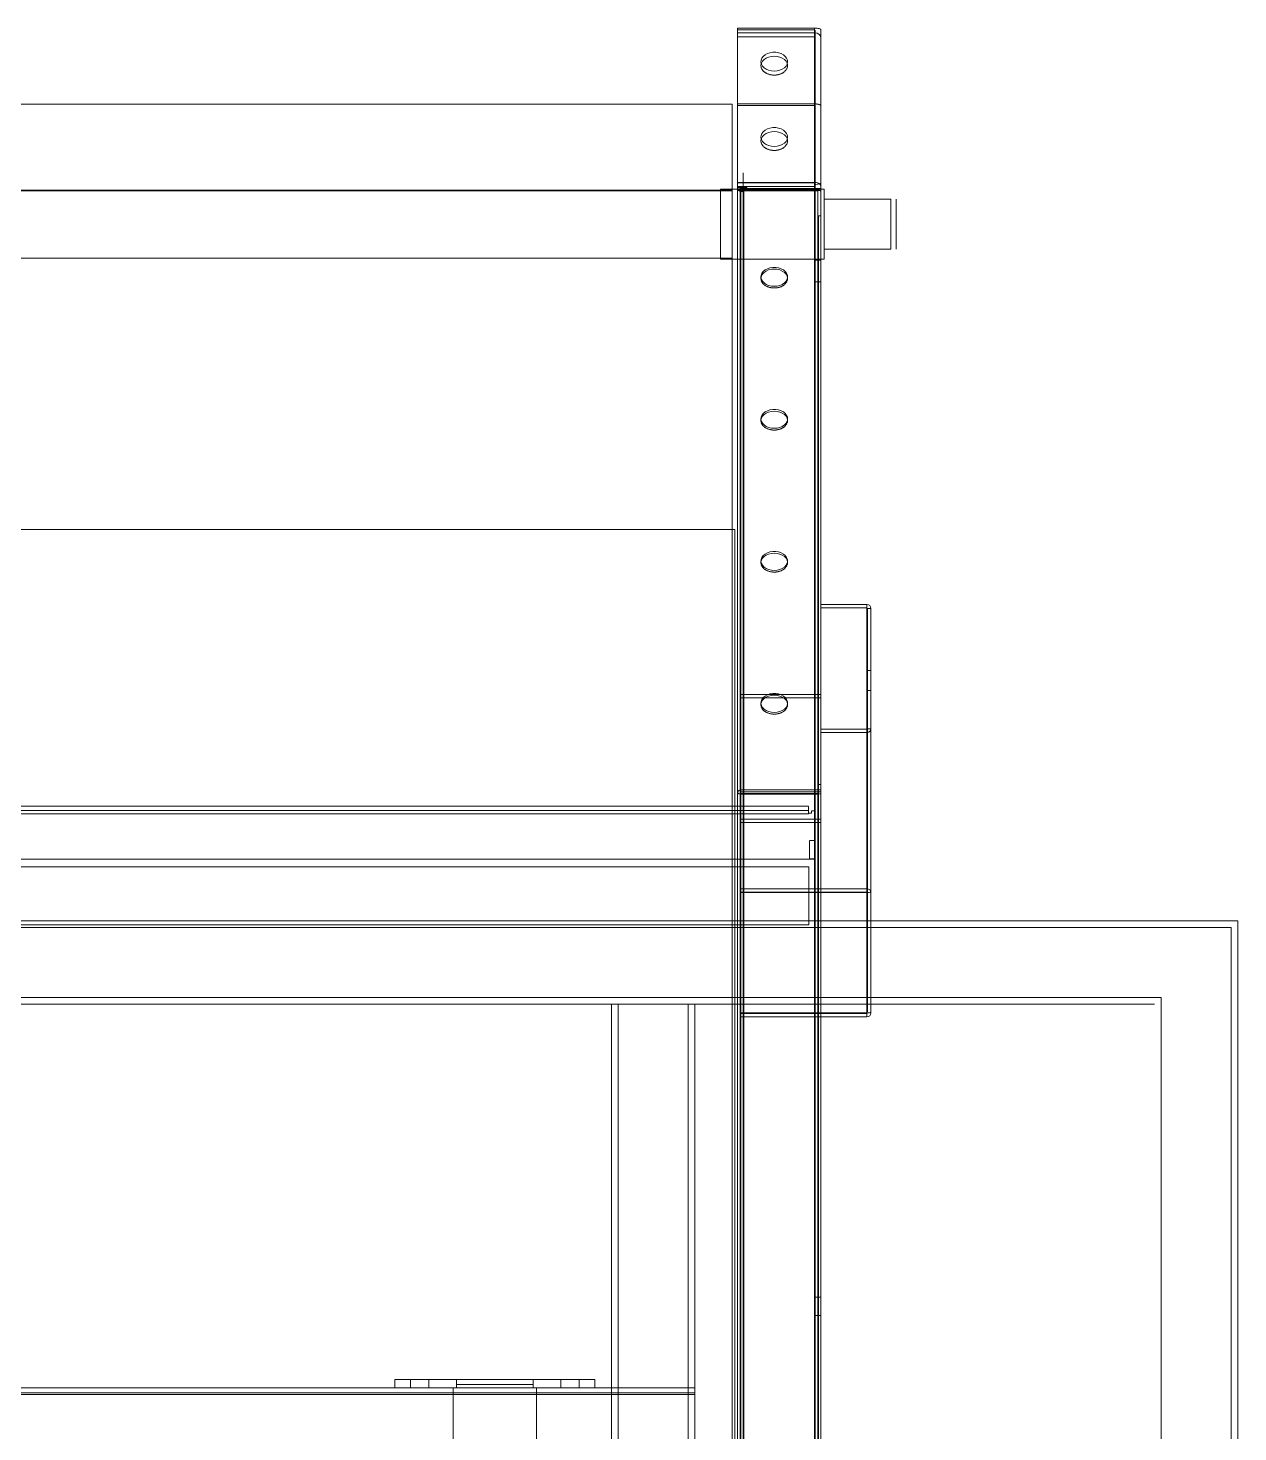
# Model space of a CAD drawing. Header units: millimetres. Extents: x 5343 to 29633, y -275 to 12336.
# Drawn here: x 20960 to 21685, y 5592 to 6433 of the extents above; entities that cross this region are included whole.
import ezdxf

# ---------------------------------------------------------------- set-up
doc = ezdxf.new("R2010")
doc.units = ezdxf.units.MM
doc.linetypes.add('HIDDEN', pattern=[0.375, 0.25, -0.125])

msp = doc.modelspace()

# ---------------------------------------------------------------- linework, layer by layer
at = {"linetype": 'Continuous', "lineweight": 15}
for p, q in [((21385.4, 6433.43), (21385.4, 6432.46)), ((21385.4, 6433.43), (21431.6, 6433.43)), ((21385.4, 6432.46), (21431.6, 6432.46)), ((21385.4, 6430.51), (21385.4, 6432.46)), ((21385.4, 6430.51), (21385.4, 6340.93)), ((21431.6, 6430.51), (21431.6, 6340.93)), ((21435.4, 6427.83), (21435.4, 6340.93)), ((21382.26, 6387.89), (20442.26, 6387.89)), ((21385.93, 6336.89), (21382.26, 6336.89)), ((21387.3, 6337.2), (21387.3, 5976.7)), ((21431.6, 6340.65), (21431.6, 6340.93)), ((21435.4, 6337.2), (21435.4, 6340.77)), ((21435.4, 5976.7), (21435.4, 6337.2)), ((21437.26, 6336.89), (21435.4, 6336.89)), ((21437.26, 6336.75), (21437.26, 6336.89)), ((21385.4, 6336.07), (21385.4, 6336.45)), ((21385.4, 6336.07), (21385.4, 5975.12)), ((21437.26, 6294.89), (21437.26, 6336.75)), ((21477.26, 6330.89), (21437.26, 6330.89)), ((21382.26, 6295.44), (20442.26, 6295.44)), ((21382.26, 6294.89), (21385.4, 6294.89)), ((21435.4, 6294.89), (21437.26, 6294.89)), ((21437.26, 6300.89), (21477.26, 6300.89)), ((21399.51, 6285.25), (21399.97, 6286.43)), ((21399.97, 6286.43), (21400.78, 6287.52)), ((21401.31, 6286.95), (21400.33, 6285.93)), ((21400.78, 6287.52), (21401.9, 6288.45)), ((21402.56, 6287.79), (21401.31, 6286.95)), ((21401.9, 6288.45), (21403.28, 6289.2)), ((21404.04, 6288.43), (21402.56, 6287.79)), ((21403.28, 6289.2), (21404.85, 6289.71)), ((21405.68, 6288.82), (21404.04, 6288.43)), ((21404.85, 6289.71), (21406.54, 6289.98)), ((21407.4, 6288.95), (21405.68, 6288.82)), ((21406.54, 6289.98), (21408.27, 6289.98)), ((21409.12, 6288.82), (21407.4, 6288.95)), ((21408.27, 6289.98), (21409.96, 6289.71)), ((21410.76, 6288.43), (21409.12, 6288.82)), ((21409.96, 6289.71), (21411.53, 6289.2)), ((21412.24, 6287.79), (21410.76, 6288.43)), ((21411.53, 6289.2), (21412.9, 6288.45)), ((21413.5, 6286.95), (21412.24, 6287.79)), ((21412.9, 6288.45), (21414.02, 6287.52)), ((21414.47, 6285.93), (21413.5, 6286.95)), ((21414.02, 6287.52), (21414.83, 6286.43)), ((21414.83, 6286.43), (21415.3, 6285.25)), ((21399.41, 6284.02), (21399.51, 6285.25)), ((21399.69, 6282.81), (21399.41, 6284.02)), ((21399.69, 6284.79), (21399.44, 6283.8)), ((21400.33, 6285.93), (21399.69, 6284.79)), ((21400.33, 6281.67), (21399.69, 6282.81)), ((21401.31, 6280.66), (21400.33, 6281.67)), ((21402.56, 6279.81), (21401.31, 6280.66)), ((21404.04, 6279.18), (21402.56, 6279.81)), ((21405.68, 6278.79), (21404.04, 6279.18)), ((21407.4, 6278.66), (21405.68, 6278.79)), ((21409.12, 6278.79), (21407.4, 6278.66)), ((21410.76, 6279.18), (21409.12, 6278.79)), ((21412.24, 6279.81), (21410.76, 6279.18)), ((21413.5, 6280.66), (21412.24, 6279.81)), ((21414.47, 6281.67), (21413.5, 6280.66)), ((21415.11, 6284.79), (21414.47, 6285.93)), ((21415.11, 6282.81), (21414.47, 6281.67)), ((21415.37, 6283.8), (21415.11, 6284.79)), ((21415.39, 6284.02), (21415.11, 6282.81)), ((21415.3, 6285.25), (21415.39, 6284.02)), ((21463, 6087.86), (21463, 5917.45)), ((21465.4, 6085.56), (21465.4, 5915.83)), ((21403.28, 6033.75), (21404.85, 6034.27)), ((21404.85, 6034.27), (21406.54, 6034.53)), ((21406.54, 6034.53), (21408.27, 6034.53)), ((21408.27, 6034.53), (21409.96, 6034.27)), ((21409.96, 6034.27), (21411.53, 6033.75)), ((21399.41, 6028.58), (21399.51, 6029.81)), ((21399.69, 6027.37), (21399.41, 6028.58)), ((21399.69, 6029.35), (21399.44, 6028.35)), ((21399.51, 6029.81), (21399.97, 6030.99)), ((21400.33, 6030.49), (21399.69, 6029.35)), ((21400.33, 6026.23), (21399.69, 6027.37)), ((21399.97, 6030.99), (21400.78, 6032.07)), ((21401.31, 6031.5), (21400.33, 6030.49)), ((21401.31, 6025.21), (21400.33, 6026.23)), ((21400.78, 6032.07), (21401.9, 6033.01)), ((21402.56, 6032.35), (21401.31, 6031.5)), ((21401.9, 6033.01), (21403.28, 6033.75)), ((21404.04, 6032.98), (21402.56, 6032.35)), ((21405.68, 6033.37), (21404.04, 6032.98)), ((21407.4, 6033.51), (21405.68, 6033.37)), ((21409.12, 6033.37), (21407.4, 6033.51)), ((21410.76, 6032.98), (21409.12, 6033.37)), ((21412.24, 6032.35), (21410.76, 6032.98)), ((21411.53, 6033.75), (21412.9, 6033.01)), ((21413.5, 6031.5), (21412.24, 6032.35)), ((21412.9, 6033.01), (21414.02, 6032.07)), ((21414.47, 6030.49), (21413.5, 6031.5)), ((21414.47, 6026.23), (21413.5, 6025.21)), ((21414.02, 6032.07), (21414.83, 6030.99)), ((21415.11, 6029.35), (21414.47, 6030.49)), ((21415.11, 6027.37), (21414.47, 6026.23)), ((21414.83, 6030.99), (21415.3, 6029.81)), ((21415.37, 6028.35), (21415.11, 6029.35)), ((21415.39, 6028.58), (21415.11, 6027.37)), ((21415.3, 6029.81), (21415.39, 6028.58)), ((21402.56, 6024.37), (21401.31, 6025.21)), ((21404.04, 6023.73), (21402.56, 6024.37)), ((21405.68, 6023.34), (21404.04, 6023.73)), ((21407.4, 6023.21), (21405.68, 6023.34)), ((21409.12, 6023.34), (21407.4, 6023.21)), ((21410.76, 6023.73), (21409.12, 6023.34)), ((21412.24, 6024.37), (21410.76, 6023.73)), ((21413.5, 6025.21), (21412.24, 6024.37)), ((21385.4, 5975.12), (21385.4, 3267.96)), ((21386.9, 5976.61), (21386.9, 5975.12)), ((21386.9, 5975.12), (21386.9, 5974.32)), ((21387.3, 5975.64), (21387.3, 5976.7)), ((21387.3, 5974.25), (21387.3, 5974.67)), ((21387.3, 3267.72), (21387.3, 5974.25)), ((21433.5, 5974.25), (21433.5, 3267.72)), ((21435.4, 3268.64), (21435.4, 5974.79)), ((21463, 5915.15), (21463, 5843.05)), ((21465.4, 5915.15), (21465.4, 5843.73)), ((21383.7, 5894.27), (21385.4, 5894.27)), ((21465.4, 5898.27), (21685.4, 5898.27)), ((21465.4, 5894.27), (21681.4, 5894.27)), ((21681.4, 5894.27), (21681.4, 2442.27)), ((21685.4, 5898.27), (21685.4, 2438.27)), ((21383.7, 5852.27), (21385.4, 5852.27)), ((21465.4, 5852.27), (21639.4, 5852.27)), ((21639.4, 5852.27), (21639.4, 2484.27)), ((21383.7, 5848.27), (21385.4, 5848.27)), ((21463, 5842.66), (21463, 5840.74)), ((21465.4, 5848.27), (21635.4, 5848.27))]:
    msp.add_line(p, q, dxfattribs=at)
at = {"linetype": 'Continuous', "lineweight": 0}
for p, q in [((21431.6, 6430.51), (21385.4, 6430.51)), ((21431.6, 6432.46), (21431.6, 6433.43)), ((21432.34, 6433.41), (21431.6, 6433.43)), ((21431.6, 6432.46), (21431.6, 6430.51)), ((21432, 6430.51), (21432, 6432.14)), ((21432, 6430.49), (21432, 6430.51)), ((21433.06, 6433.35), (21432.34, 6433.41)), ((21433.71, 6433.25), (21433.06, 6433.35)), ((21434.29, 6433.11), (21433.71, 6433.25)), ((21434.76, 6432.95), (21434.29, 6433.11)), ((21435.11, 6432.76), (21434.76, 6432.95)), ((21435.33, 6432.56), (21435.11, 6432.76)), ((21435.4, 6432.35), (21435.33, 6432.56)), ((21435.4, 6432.14), (21435.4, 6432.35)), ((21435.4, 6430.51), (21435.4, 6432.14)), ((21435.4, 6427.83), (21435.4, 6430.51)), ((21399.51, 6414.21), (21399.41, 6412.99)), ((21399.41, 6412.99), (21399.69, 6411.77)), ((21399.97, 6415.39), (21399.51, 6414.21)), ((21399.69, 6412.42), (21400.33, 6413.56)), ((21400.78, 6416.48), (21399.97, 6415.39)), ((21400.33, 6413.56), (21401.31, 6414.57)), ((21401.9, 6417.41), (21400.78, 6416.48)), ((21401.31, 6414.57), (21402.56, 6415.42)), ((21403.28, 6418.16), (21401.9, 6417.41)), ((21402.56, 6415.42), (21404.04, 6416.05)), ((21404.85, 6418.67), (21403.28, 6418.16)), ((21404.04, 6416.05), (21405.68, 6416.44)), ((21406.54, 6418.94), (21404.85, 6418.67)), ((21405.68, 6416.44), (21407.4, 6416.57)), ((21408.27, 6418.94), (21406.54, 6418.94)), ((21407.4, 6416.57), (21409.12, 6416.44)), ((21409.96, 6418.67), (21408.27, 6418.94)), ((21409.12, 6416.44), (21410.76, 6416.05)), ((21411.53, 6418.16), (21409.96, 6418.67)), ((21410.76, 6416.05), (21412.24, 6415.42)), ((21412.9, 6417.41), (21411.53, 6418.16)), ((21412.24, 6415.42), (21413.5, 6414.57)), ((21414.02, 6416.48), (21412.9, 6417.41)), ((21413.5, 6414.57), (21414.47, 6413.56)), ((21414.83, 6415.39), (21414.02, 6416.48)), ((21414.47, 6413.56), (21415.11, 6412.42)), ((21415.3, 6414.21), (21414.83, 6415.39)), ((21415.11, 6411.77), (21415.39, 6412.99)), ((21415.39, 6412.99), (21415.3, 6414.21)), ((21399.58, 6412.1), (21399.69, 6412.42)), ((21399.69, 6411.77), (21400.33, 6410.63)), ((21400.33, 6410.63), (21401.31, 6409.62)), ((21401.31, 6409.62), (21402.56, 6408.77)), ((21402.56, 6408.77), (21404.04, 6408.14)), ((21404.04, 6408.14), (21405.68, 6407.75)), ((21405.68, 6407.75), (21407.4, 6407.62)), ((21407.4, 6407.62), (21409.12, 6407.75)), ((21409.12, 6407.75), (21410.76, 6408.14)), ((21410.76, 6408.14), (21412.24, 6408.77)), ((21412.24, 6408.77), (21413.5, 6409.62)), ((21413.5, 6409.62), (21414.47, 6410.63)), ((21414.47, 6410.63), (21415.11, 6411.77)), ((21415.11, 6412.42), (21415.22, 6412.1)), ((21382.26, 6387.89), (21382.26, 6295.44)), ((21400.78, 6371.33), (21399.97, 6370.25)), ((21401.9, 6372.27), (21400.78, 6371.33)), ((21403.28, 6373.01), (21401.9, 6372.27)), ((21402.56, 6370.27), (21404.04, 6370.9)), ((21404.85, 6373.52), (21403.28, 6373.01)), ((21404.04, 6370.9), (21405.68, 6371.29)), ((21406.54, 6373.79), (21404.85, 6373.52)), ((21405.68, 6371.29), (21407.4, 6371.43)), ((21408.27, 6373.79), (21406.54, 6373.79)), ((21407.4, 6371.43), (21409.12, 6371.29)), ((21409.96, 6373.52), (21408.27, 6373.79)), ((21409.12, 6371.29), (21410.76, 6370.9)), ((21411.53, 6373.01), (21409.96, 6373.52)), ((21410.76, 6370.9), (21412.24, 6370.27)), ((21412.9, 6372.27), (21411.53, 6373.01)), ((21414.02, 6371.33), (21412.9, 6372.27)), ((21414.83, 6370.25), (21414.02, 6371.33)), ((21399.51, 6369.06), (21399.41, 6367.84)), ((21399.41, 6367.84), (21399.69, 6366.63)), ((21399.97, 6370.25), (21399.51, 6369.06)), ((21399.58, 6366.95), (21399.69, 6367.27)), ((21399.69, 6367.27), (21400.33, 6368.41)), ((21399.69, 6366.63), (21400.33, 6365.49)), ((21400.33, 6368.41), (21401.31, 6369.42)), ((21400.33, 6365.49), (21401.31, 6364.47)), ((21401.31, 6369.42), (21402.56, 6370.27)), ((21401.31, 6364.47), (21402.56, 6363.63)), ((21402.56, 6363.63), (21404.04, 6362.99)), ((21404.04, 6362.99), (21405.68, 6362.6)), ((21405.68, 6362.6), (21407.4, 6362.47)), ((21407.4, 6362.47), (21409.12, 6362.6)), ((21409.12, 6362.6), (21410.76, 6362.99)), ((21410.76, 6362.99), (21412.24, 6363.63)), ((21412.24, 6370.27), (21413.5, 6369.42)), ((21412.24, 6363.63), (21413.5, 6364.47)), ((21413.5, 6369.42), (21414.47, 6368.41)), ((21413.5, 6364.47), (21414.47, 6365.49)), ((21414.47, 6368.41), (21415.11, 6367.27)), ((21414.47, 6365.49), (21415.11, 6366.63)), ((21415.3, 6369.06), (21414.83, 6370.25)), ((21415.11, 6366.63), (21415.39, 6367.84)), ((21415.11, 6367.27), (21415.22, 6366.95)), ((21415.39, 6367.84), (21415.3, 6369.06)), ((21385.4, 6340.93), (21431.6, 6340.93)), ((21385.4, 6340.93), (21385.4, 6340.65)), ((21385.4, 6340.65), (21431.6, 6340.65)), ((21385.4, 6337.96), (21385.4, 6340.65)), ((21385.4, 6337.96), (21385.4, 6336.45)), ((21385.4, 6337.96), (21390.9, 6337.96)), ((21387.3, 6337.2), (21435.4, 6337.2)), ((21388.8, 6337.96), (21388.8, 6337.2)), ((21390.9, 6337.96), (21390.9, 6337.2)), ((21431.6, 6339.69), (21431.6, 6340.65)), ((21431.6, 6339.69), (21432.34, 6339.71)), ((21431.6, 6337.2), (21431.6, 6339.69)), ((21432, 6340.77), (21432, 6340.93)), ((21432, 6339.69), (21432, 6340.77)), ((21432.34, 6339.71), (21433.06, 6339.77)), ((21433.06, 6339.77), (21433.71, 6339.87)), ((21433.71, 6339.87), (21434.29, 6340)), ((21434.29, 6340), (21434.76, 6340.17)), ((21434.76, 6340.17), (21435.11, 6340.35)), ((21435.11, 6340.35), (21435.33, 6340.56)), ((21435.33, 6340.56), (21435.4, 6340.77)), ((21435.4, 6340.77), (21435.4, 6340.93)), ((21385.4, 6336.45), (21385.48, 6336.24)), ((21385.48, 6336.24), (21385.5, 6336.21)), ((21477.26, 6330.79), (21477.26, 6330.89)), ((21477.26, 6300.89), (21477.26, 6330.79)), ((21480.56, 6330.79), (21480.56, 6330.89)), ((21480.56, 6300.89), (21480.56, 6330.79)), ((21382.26, 6295.44), (21382.26, 2052.83)), ((21399.97, 6201.28), (21400.78, 6202.37)), ((21400.78, 6202.37), (21401.9, 6203.3)), ((21402.56, 6202.65), (21401.31, 6201.8)), ((21401.9, 6203.3), (21403.28, 6204.05)), ((21404.04, 6203.28), (21402.56, 6202.65)), ((21403.28, 6204.05), (21404.85, 6204.56)), ((21405.68, 6203.67), (21404.04, 6203.28)), ((21404.85, 6204.56), (21406.54, 6204.83)), ((21407.4, 6203.8), (21405.68, 6203.67)), ((21406.54, 6204.83), (21408.27, 6204.83)), ((21409.12, 6203.67), (21407.4, 6203.8)), ((21408.27, 6204.83), (21409.96, 6204.56)), ((21410.76, 6203.28), (21409.12, 6203.67)), ((21409.96, 6204.56), (21411.53, 6204.05)), ((21412.24, 6202.65), (21410.76, 6203.28)), ((21411.53, 6204.05), (21412.9, 6203.3)), ((21413.5, 6201.8), (21412.24, 6202.65)), ((21412.9, 6203.3), (21414.02, 6202.37)), ((21414.02, 6202.37), (21414.83, 6201.28)), ((21399.41, 6198.88), (21399.51, 6200.1)), ((21399.69, 6197.67), (21399.41, 6198.88)), ((21399.69, 6199.65), (21399.44, 6198.66)), ((21399.51, 6200.1), (21399.97, 6201.28)), ((21400.33, 6200.79), (21399.69, 6199.65)), ((21400.33, 6196.52), (21399.69, 6197.67)), ((21401.31, 6201.8), (21400.33, 6200.79)), ((21401.31, 6195.51), (21400.33, 6196.52)), ((21402.56, 6194.66), (21401.31, 6195.51)), ((21404.04, 6194.03), (21402.56, 6194.66)), ((21405.68, 6193.64), (21404.04, 6194.03)), ((21410.76, 6194.03), (21409.12, 6193.64)), ((21412.24, 6194.66), (21410.76, 6194.03)), ((21413.5, 6195.51), (21412.24, 6194.66)), ((21414.47, 6200.79), (21413.5, 6201.8)), ((21414.47, 6196.52), (21413.5, 6195.51)), ((21415.11, 6199.65), (21414.47, 6200.79)), ((21415.11, 6197.67), (21414.47, 6196.52)), ((21414.83, 6201.28), (21415.3, 6200.1)), ((21415.37, 6198.66), (21415.11, 6199.65)), ((21415.39, 6198.88), (21415.11, 6197.67)), ((21415.3, 6200.1), (21415.39, 6198.88)), ((21407.4, 6193.51), (21405.68, 6193.64)), ((21409.12, 6193.64), (21407.4, 6193.51)), ((21383.7, 6132.8), (21382.26, 6132.8)), ((21383.7, 3949.95), (21383.7, 6132.8)), ((21400.78, 6117.22), (21401.9, 6118.16)), ((21401.9, 6118.16), (21403.28, 6118.9)), ((21404.04, 6118.13), (21402.56, 6117.5)), ((21403.28, 6118.9), (21404.85, 6119.41)), ((21405.68, 6118.52), (21404.04, 6118.13)), ((21404.85, 6119.41), (21406.54, 6119.68)), ((21407.4, 6118.65), (21405.68, 6118.52)), ((21406.54, 6119.68), (21408.27, 6119.68)), ((21409.12, 6118.52), (21407.4, 6118.65)), ((21408.27, 6119.68), (21409.96, 6119.41)), ((21410.76, 6118.13), (21409.12, 6118.52)), ((21409.96, 6119.41), (21411.53, 6118.9)), ((21412.24, 6117.5), (21410.76, 6118.13)), ((21411.53, 6118.9), (21412.9, 6118.16)), ((21412.9, 6118.16), (21414.02, 6117.22)), ((21399.41, 6113.73), (21399.51, 6114.95)), ((21399.69, 6112.52), (21399.41, 6113.73)), ((21399.69, 6114.5), (21399.44, 6113.51)), ((21399.51, 6114.95), (21399.97, 6116.14)), ((21400.33, 6115.64), (21399.69, 6114.5)), ((21400.33, 6111.38), (21399.69, 6112.52)), ((21399.97, 6116.14), (21400.78, 6117.22)), ((21401.31, 6116.65), (21400.33, 6115.64)), ((21401.31, 6110.36), (21400.33, 6111.38)), ((21402.56, 6117.5), (21401.31, 6116.65)), ((21402.56, 6109.52), (21401.31, 6110.36)), ((21413.5, 6116.65), (21412.24, 6117.5)), ((21413.5, 6110.36), (21412.24, 6109.52)), ((21414.47, 6115.64), (21413.5, 6116.65)), ((21414.47, 6111.38), (21413.5, 6110.36)), ((21414.02, 6117.22), (21414.83, 6116.14)), ((21415.11, 6114.5), (21414.47, 6115.64)), ((21415.11, 6112.52), (21414.47, 6111.38)), ((21414.83, 6116.14), (21415.3, 6114.95)), ((21415.37, 6113.51), (21415.11, 6114.5)), ((21415.39, 6113.73), (21415.11, 6112.52)), ((21415.3, 6114.95), (21415.39, 6113.73)), ((21404.04, 6108.88), (21402.56, 6109.52)), ((21405.68, 6108.49), (21404.04, 6108.88)), ((21407.4, 6108.36), (21405.68, 6108.49)), ((21409.12, 6108.49), (21407.4, 6108.36)), ((21410.76, 6108.88), (21409.12, 6108.49)), ((21412.24, 6109.52), (21410.76, 6108.88)), ((21435.4, 6087.86), (21463, 6087.86)), ((21387.3, 5976.7), (21435.4, 5976.7)), ((21387.3, 5975.64), (21435.4, 5975.64)), ((21433.9, 5975.64), (21433.9, 5974.79)), ((21435.4, 5975.64), (21435.4, 5976.7)), ((21435.4, 5975.64), (21435.4, 5974.79)), ((21383.7, 5967), (21385.4, 5967)), ((21387.3, 5974.67), (21433.5, 5974.67)), ((21433.5, 5974.25), (21387.3, 5974.25)), ((21433.5, 5974.67), (21433.5, 5974.25)), ((21433.87, 5974.26), (21433.5, 5974.25)), ((21434.23, 5974.29), (21433.87, 5974.26)), ((21433.9, 5974.26), (21433.9, 5974.79)), ((21434.56, 5974.34), (21434.23, 5974.29)), ((21434.85, 5974.41), (21434.56, 5974.34)), ((21435.08, 5974.49), (21434.85, 5974.41)), ((21435.26, 5974.58), (21435.08, 5974.49)), ((21435.37, 5974.68), (21435.26, 5974.58)), ((21435.4, 5974.79), (21435.37, 5974.68)), ((21383.7, 5962.4), (21385.4, 5962.4)), ((21385.4, 5935.29), (21383.7, 5935.29)), ((21385.4, 5930.57), (21383.7, 5930.57)), ((21435.4, 5917.45), (21463, 5917.45)), ((21463, 5917.45), (21463, 5915.53)), ((21463.4, 5917.42), (21463.4, 5915.83)), ((21435.4, 5915.53), (21463, 5915.53)), ((21463, 5915.15), (21435.4, 5915.15)), ((21463, 5915.53), (21463, 5915.15)), ((21463.4, 5915.83), (21463.4, 5915.16)), ((21465.4, 5915.83), (21465.4, 5915.15)), ((21385.4, 5895.8), (21383.7, 5895.8)), ((21435.4, 5843.05), (21463, 5843.05)), ((21463, 5842.66), (21435.4, 5842.66)), ((21463, 5840.74), (21435.4, 5840.74)), ((21463, 5843.05), (21463, 5842.66)), ((21463.81, 5843.09), (21463.4, 5843.06)), ((21464.19, 5843.14), (21463.81, 5843.09)), ((21464.54, 5843.2), (21464.19, 5843.14)), ((21464.84, 5843.29), (21464.54, 5843.2)), ((21465.08, 5843.39), (21464.84, 5843.29)), ((21465.26, 5843.49), (21465.08, 5843.39)), ((21465.37, 5843.61), (21465.26, 5843.49)), ((21465.4, 5843.73), (21465.37, 5843.61)), ((21465.4, 5843.73), (21465.4, 5843.05))]:
    msp.add_line(p, q, dxfattribs=at)
at = {"linetype": 'HIDDEN', "lineweight": 0}
for p, q in [((21431.6, 6430.51), (21431.6, 6387)), ((21432, 6427.83), (21432, 6430.49)), ((21431.6, 6428.11), (21385.4, 6428.11)), ((21431.6, 6340.93), (21431.6, 6428.11)), ((21432, 6427.83), (21432, 6340.93)), ((21399.41, 6411.2), (21399.58, 6412.1)), ((21399.51, 6409.98), (21399.41, 6411.2)), ((21399.97, 6408.8), (21399.51, 6409.98)), ((21400.78, 6407.71), (21399.97, 6408.8)), ((21401.9, 6406.78), (21400.78, 6407.71)), ((21403.28, 6406.03), (21401.9, 6406.78)), ((21404.85, 6405.52), (21403.28, 6406.03)), ((21406.54, 6405.25), (21404.85, 6405.52)), ((21408.27, 6405.25), (21406.54, 6405.25)), ((21409.96, 6405.52), (21408.27, 6405.25)), ((21411.53, 6406.03), (21409.96, 6405.52)), ((21412.9, 6406.78), (21411.53, 6406.03)), ((21414.02, 6407.71), (21412.9, 6406.78)), ((21414.83, 6408.8), (21414.02, 6407.71)), ((21415.3, 6409.98), (21414.83, 6408.8)), ((21415.22, 6412.1), (21415.39, 6411.2)), ((21415.39, 6411.2), (21415.3, 6409.98)), ((21431.6, 6387.97), (21385.4, 6387.97)), ((21432.34, 6387.95), (21431.6, 6387.97)), ((21433.06, 6387.89), (21432.34, 6387.95)), ((21433.71, 6387.79), (21433.06, 6387.89)), ((21434.29, 6387.65), (21433.71, 6387.79)), ((21434.76, 6387.49), (21434.29, 6387.65)), ((21435.11, 6387.3), (21434.76, 6387.49)), ((21431.6, 6387), (21385.4, 6387)), ((21431.6, 6340.65), (21431.6, 6387)), ((21435.33, 6387.1), (21435.11, 6387.3)), ((21435.4, 6386.89), (21435.33, 6387.1)), ((21399.41, 6366.06), (21399.58, 6366.95)), ((21399.51, 6364.83), (21399.41, 6366.06)), ((21399.97, 6363.65), (21399.51, 6364.83)), ((21400.78, 6362.56), (21399.97, 6363.65)), ((21401.9, 6361.63), (21400.78, 6362.56)), ((21414.02, 6362.56), (21412.9, 6361.63)), ((21414.83, 6363.65), (21414.02, 6362.56)), ((21415.3, 6364.83), (21414.83, 6363.65)), ((21415.22, 6366.95), (21415.39, 6366.06)), ((21415.39, 6366.06), (21415.3, 6364.83)), ((21403.28, 6360.89), (21401.9, 6361.63)), ((21404.85, 6360.37), (21403.28, 6360.89)), ((21406.54, 6360.11), (21404.85, 6360.37)), ((21408.27, 6360.11), (21406.54, 6360.11)), ((21409.96, 6360.37), (21408.27, 6360.11)), ((21411.53, 6360.89), (21409.96, 6360.37)), ((21412.9, 6361.63), (21411.53, 6360.89)), ((21388.8, 6346.73), (21388.8, 6337.96)), ((21375.26, 6336.75), (21375.26, 6336.89)), ((21382.26, 6336.89), (21375.26, 6336.89)), ((21385.4, 6338.53), (21431.6, 6338.53)), ((21435.4, 6336.89), (21385.93, 6336.89)), ((21388.8, 6337.2), (21388.8, 6336.45)), ((21390.9, 6337.2), (21390.9, 6336.33)), ((21431.6, 3942.64), (21431.6, 6337.2)), ((21432, 3943.72), (21432, 6339.69)), ((21382.26, 6336.34), (20442.26, 6336.34)), ((21382.26, 6335.77), (20442.26, 6335.77)), ((21375.26, 6294.89), (21375.26, 6336.75)), ((21386.9, 6336.07), (21386.9, 5976.61)), ((21387.3, 6336.32), (21387.3, 3395.52)), ((21433.5, 6336.32), (21387.3, 6336.32)), ((21387.3, 6336.14), (21435.4, 6336.14)), ((21387.3, 5976.7), (21387.3, 6336.14)), ((21387.3, 6335.89), (21387.3, 3395.1)), ((21387.3, 6335.89), (21433.5, 6335.89)), ((21388.8, 3943.72), (21388.8, 6336.45)), ((21390.9, 6336.33), (21389.2, 6336.33)), ((21389.2, 6336.33), (21389.2, 6335.37)), ((21389.2, 6335.37), (21389.2, 3942.64)), ((21433.5, 6335.89), (21433.5, 6336.32)), ((21433.5, 5974.67), (21433.5, 6335.89)), ((21435.4, 6320.93), (21433.9, 6320.93)), ((21433.9, 6320.93), (21433.9, 5979.93)), ((21375.26, 6294.89), (21382.26, 6294.89)), ((21385.4, 6294.89), (21435.4, 6294.89)), ((21435.4, 6294.38), (21432, 6294.38)), ((21399.4, 6284.33), (21399.4, 6283.28)), ((21399.44, 6283.8), (21399.41, 6283.58)), ((21399.41, 6283.58), (21399.51, 6282.36)), ((21399.51, 6282.36), (21399.97, 6281.17)), ((21399.97, 6281.17), (21400.78, 6280.09)), ((21400.78, 6280.09), (21401.9, 6279.15)), ((21401.9, 6279.15), (21403.28, 6278.41)), ((21403.28, 6278.41), (21404.85, 6277.9)), ((21409.96, 6277.9), (21411.53, 6278.41)), ((21411.53, 6278.41), (21412.9, 6279.15)), ((21412.9, 6279.15), (21414.02, 6280.09)), ((21414.02, 6280.09), (21414.83, 6281.17)), ((21414.83, 6281.17), (21415.3, 6282.36)), ((21415.3, 6282.36), (21415.39, 6283.58)), ((21415.39, 6283.58), (21415.37, 6283.8)), ((21415.4, 6283.28), (21415.4, 6284.33)), ((21432, 6281.38), (21435.4, 6281.38)), ((21404.85, 6277.9), (21406.54, 6277.63)), ((21406.54, 6277.63), (21408.27, 6277.63)), ((21408.27, 6277.63), (21409.96, 6277.9)), ((21399.44, 6198.66), (21399.41, 6198.43)), ((21399.41, 6198.43), (21399.51, 6197.21)), ((21399.51, 6197.21), (21399.97, 6196.03)), ((21399.97, 6196.03), (21400.78, 6194.94)), ((21400.78, 6194.94), (21401.9, 6194.01)), ((21401.9, 6194.01), (21403.28, 6193.26)), ((21411.53, 6193.26), (21412.9, 6194.01)), ((21412.9, 6194.01), (21414.02, 6194.94)), ((21414.02, 6194.94), (21414.83, 6196.03)), ((21414.83, 6196.03), (21415.3, 6197.21)), ((21415.3, 6197.21), (21415.39, 6198.43)), ((21415.39, 6198.43), (21415.37, 6198.66)), ((21403.28, 6193.26), (21404.85, 6192.75)), ((21404.85, 6192.75), (21406.54, 6192.48)), ((21406.54, 6192.48), (21408.27, 6192.48)), ((21408.27, 6192.48), (21409.96, 6192.75)), ((21409.96, 6192.75), (21411.53, 6193.26)), ((21382.26, 6132.8), (20442.26, 6132.8)), ((21399.44, 6113.51), (21399.41, 6113.29)), ((21399.41, 6113.29), (21399.51, 6112.06)), ((21399.51, 6112.06), (21399.97, 6110.88)), ((21399.97, 6110.88), (21400.78, 6109.79)), ((21400.78, 6109.79), (21401.9, 6108.86)), ((21412.9, 6108.86), (21414.02, 6109.79)), ((21414.02, 6109.79), (21414.83, 6110.88)), ((21414.83, 6110.88), (21415.3, 6112.06)), ((21415.3, 6112.06), (21415.39, 6113.29)), ((21415.39, 6113.29), (21415.37, 6113.51)), ((21401.9, 6108.86), (21403.28, 6108.11)), ((21403.28, 6108.11), (21404.85, 6107.6)), ((21404.85, 6107.6), (21406.54, 6107.34)), ((21406.54, 6107.34), (21408.27, 6107.34)), ((21408.27, 6107.34), (21409.96, 6107.6)), ((21409.96, 6107.6), (21411.53, 6108.11)), ((21411.53, 6108.11), (21412.9, 6108.86)), ((21435.4, 6085.94), (21463, 6085.94)), ((21463, 6085.94), (21463, 5917.45)), ((21463.4, 6085.56), (21463.4, 5917.42)), ((21463.4, 6085.56), (21465.4, 6085.56)), ((21465.4, 6048.41), (21463.4, 6048.41)), ((21435.4, 6033.9), (21386.9, 6033.9)), ((21463.4, 6036.41), (21465.4, 6036.41)), ((21435.4, 6031.98), (21386.9, 6031.98)), ((21399.4, 6028.89), (21399.4, 6027.83)), ((21399.44, 6028.35), (21399.41, 6028.14)), ((21399.41, 6028.14), (21399.51, 6026.91)), ((21399.51, 6026.91), (21399.97, 6025.73)), ((21399.97, 6025.73), (21400.78, 6024.64)), ((21414.02, 6024.64), (21414.83, 6025.73)), ((21414.83, 6025.73), (21415.3, 6026.91)), ((21415.3, 6026.91), (21415.39, 6028.14)), ((21415.39, 6028.14), (21415.37, 6028.35)), ((21415.4, 6027.83), (21415.4, 6028.89)), ((21400.78, 6024.64), (21401.9, 6023.71)), ((21401.9, 6023.71), (21403.28, 6022.97)), ((21403.28, 6022.97), (21404.85, 6022.45)), ((21404.85, 6022.45), (21406.54, 6022.19)), ((21406.54, 6022.19), (21408.27, 6022.19)), ((21408.27, 6022.19), (21409.96, 6022.45)), ((21409.96, 6022.45), (21411.53, 6022.97)), ((21411.53, 6022.97), (21412.9, 6023.71)), ((21412.9, 6023.71), (21414.02, 6024.64)), ((21463, 6013.07), (21435.4, 6013.07)), ((21463, 6011.15), (21435.4, 6011.15)), ((21465.4, 6013.45), (21463.4, 6013.45)), ((21433.9, 5979.93), (21433.9, 5975.64)), ((21435.4, 5979.93), (21433.9, 5979.93)), ((20442.1, 5967), (21383.7, 5967)), ((21385.4, 5967), (21428, 5967)), ((21386.9, 5974.32), (21386.9, 3267.96)), ((21387.3, 3268.14), (21387.3, 5974.25)), ((21428, 5962.4), (21428, 5967)), ((21433.5, 5974.25), (21433.5, 3268.14)), ((21433.9, 3268.64), (21433.9, 5974.26)), ((20396, 5964.44), (21428, 5964.44)), ((20442.1, 5962.4), (21383.7, 5962.4)), ((21385.4, 5962.4), (21428, 5962.4)), ((21386.9, 5959.11), (21435.4, 5959.11)), ((21429.7, 5962.81), (21428, 5962.81)), ((21429.7, 5964.24), (21429.7, 5962.81)), ((21432, 5964.24), (21429.7, 5964.24)), ((21435.4, 5957.19), (21386.9, 5957.19)), ((21428.6, 5946.15), (21428.6, 5946.38)), ((21432, 5946.38), (21428.6, 5946.38)), ((21428.6, 5935.38), (21428.6, 5946.15)), ((21383.7, 5935.29), (20442.1, 5935.29)), ((21432, 5935.29), (21385.4, 5935.29)), ((21428.6, 5935.38), (21432, 5935.38)), ((21383.7, 5930.57), (20442.1, 5930.57)), ((21428.2, 5930.57), (21385.4, 5930.57)), ((21428.2, 5930.57), (21428.2, 5895.8)), ((21386.9, 5917.45), (21435.4, 5917.45)), ((21386.9, 5915.53), (21435.4, 5915.53)), ((21435.4, 5915.15), (21387.4, 5915.15)), ((21387.4, 5915.15), (21387.4, 5843.05)), ((21463, 5915.15), (21463, 5843.05)), ((21463.4, 5915.16), (21463.4, 5843.73)), ((21465.34, 5915.67), (21465.37, 5915.71)), ((21465.37, 5915.71), (21465.4, 5915.83)), ((20142.6, 5894.27), (21681.4, 5894.27)), ((20358.6, 5898.27), (21465.4, 5898.27)), ((21383.7, 5895.8), (20442.1, 5895.8)), ((20442.1, 5894.27), (21383.7, 5894.27)), ((21428.2, 5895.8), (21385.4, 5895.8)), ((21385.4, 5894.27), (21465.4, 5894.27)), ((21681.4, 5894.27), (21681.4, 2442.27)), ((20184.6, 5852.27), (21639.4, 5852.27)), ((20442.1, 5852.27), (21383.7, 5852.27)), ((21385.4, 5852.27), (21465.4, 5852.27)), ((21639.4, 5852.27), (21639.4, 2484.27)), ((20514.1, 5848.27), (21309.9, 5848.27)), ((21309.9, 5848.27), (21309.9, 5568.27)), ((21309.9, 5848.27), (21313.9, 5848.27)), ((21313.9, 5848.27), (21313.9, 2488.27)), ((21313.9, 5848.27), (21355.9, 5848.27)), ((21355.9, 5848.27), (21355.9, 2488.27)), ((21355.9, 5848.27), (21359.9, 5848.27)), ((21359.9, 5848.27), (21383.7, 5848.27)), ((21359.9, 5848.27), (21359.9, 5618.27)), ((21385.4, 5848.27), (21465.4, 5848.27)), ((21435.4, 5842.66), (21386.9, 5842.66)), ((21435.4, 5840.74), (21386.9, 5840.74)), ((21387.4, 5843.05), (21435.4, 5843.05)), ((21435.4, 5672.64), (21432, 5672.64)), ((21432, 5661.64), (21435.4, 5661.64)), ((21179.9, 5623.27), (21299.9, 5623.27)), ((21179.9, 5618.27), (21179.9, 5623.27)), ((21189.4, 5623.27), (21189.4, 5618.27)), ((21200.4, 5618.27), (21200.4, 5623.27)), ((21216.9, 5623.27), (21216.9, 5618.27)), ((21262.9, 5618.27), (21262.9, 5623.27)), ((21279.4, 5623.27), (21279.4, 5618.27)), ((21290.4, 5618.27), (21290.4, 5623.27)), ((21299.9, 5618.27), (21299.9, 5623.27)), ((21179.9, 5618.27), (20514.1, 5618.27)), ((21359.9, 5615.27), (20514.1, 5615.27)), ((21359.9, 5614.27), (20514.1, 5614.27)), ((21359.9, 5614.27), (20514.1, 5614.27)), ((21179.9, 5618.27), (21299.9, 5618.27)), ((21214.9, 5618.27), (21214.9, 5552.27)), ((21216.9, 5620.27), (21239.9, 5620.27)), ((21239.9, 5620.27), (21262.9, 5620.27)), ((21264.9, 5552.27), (21264.9, 5618.27)), ((21359.9, 5618.27), (21299.9, 5618.27)), ((21359.9, 5618.27), (21359.9, 5614.27)), ((21359.9, 5614.27), (21359.9, 5572.27))]:
    msp.add_line(p, q, dxfattribs=at)
at = {"linetype": 'Continuous', "lineweight": 0}
for centre, radius, start, end in [((21431.6, 6425.13), 5.38, 85.73802, 90.00236), ((21432.2, 6427.25), 3.25, 10.3379, 93.52905), ((21431.6, 6335.55), 5.38, 85.73802, 90.00236), ((21431.76, 6336.42), 4.5, 53.62625, 86.85971), ((21463.05, 6085.51), 2.35, 1.22967, 91.17903), ((21463.05, 5915.1), 2.35, 1.22967, 91.17903), ((21463, 5923.5), 8.35, 269.993, 272.73773), ((21463.67, 5918.05), 2.9, 264.72583, 305.13345), ((21463, 5851.4), 8.35, 269.993, 272.73773), ((21463.05, 5843.1), 2.35, 268.82097, 358.77033)]:
    msp.add_arc(centre, radius, start, end, dxfattribs=at)
at = {"linetype": 'HIDDEN', "lineweight": 0}
for centre, radius, start, end in [((21431.65, 6427.76), 0.357, 11.54986, 98.11048), ((21431.65, 6338.18), 0.357, 11.54986, 98.11048), ((21433.01, 6338.11), 2.4, 3.42962, 53.76038), ((21388.67, 6341.6), 6.25, 239.54896, 274.93334), ((21463.05, 6013.51), 2.35, 268.82097, 358.77033)]:
    msp.add_arc(centre, radius, start, end, dxfattribs=at)
at = {"linetype": 'Continuous', "lineweight": 0}
for points, knots in [([(21387.3, 6337.2), (21387.05, 6337.21), (21386.81, 6337.2), (21386.35, 6337.1), (21386.14, 6337.02), (21385.78, 6336.81), (21385.64, 6336.68), (21385.45, 6336.39), (21385.4, 6336.23), (21385.4, 6336.07)], [0, 0, 0, 0, 0.25, 0.25, 0.5, 0.5, 0.75, 0.75, 1, 1, 1, 1]), ([(21385.4, 5975.12), (21385.4, 5975.31), (21385.45, 5975.51), (21385.64, 5975.87), (21385.78, 5976.04), (21386.14, 5976.33), (21386.35, 5976.45), (21386.81, 5976.63), (21387.05, 5976.68), (21387.3, 5976.7)], [0, 0, 0, 0, 0.25, 0.25, 0.5, 0.5, 0.75, 0.75, 1, 1, 1, 1]), ([(21387.3, 5974.25), (21387.05, 5974.28), (21386.81, 5974.32), (21386.35, 5974.43), (21386.14, 5974.49), (21385.78, 5974.65), (21385.64, 5974.74), (21385.45, 5974.92), (21385.4, 5975.02), (21385.4, 5975.12)], [0, 0, 0, 0, 0.25, 0.25, 0.5, 0.5, 0.75, 0.75, 1, 1, 1, 1]), ([(21386.9, 5975.12), (21386.9, 5975.23), (21386.95, 5975.35), (21387.09, 5975.53), (21387.2, 5975.6), (21387.3, 5975.64)], [0, 0, 0, 0, 0.5, 0.5, 1, 1, 1, 1]), ([(21387.3, 5974.67), (21387.2, 5974.73), (21387.09, 5974.8), (21386.95, 5974.95), (21386.9, 5975.03), (21386.9, 5975.12)], [0, 0, 0, 0, 0.5, 0.5, 1, 1, 1, 1])]:
    msp.add_open_spline(points, degree=3, knots=knots, dxfattribs=at)
at = {"linetype": 'HIDDEN', "lineweight": 0}
for points, knots in [([(21385.4, 6336.07), (21385.4, 6336.12), (21385.45, 6336.17), (21385.64, 6336.25), (21385.78, 6336.28), (21386.14, 6336.33), (21386.35, 6336.35), (21386.81, 6336.35), (21387.05, 6336.34), (21387.3, 6336.32)], [0, 0, 0, 0, 0.25, 0.25, 0.5, 0.5, 0.75, 0.75, 1, 1, 1, 1]), ([(21387.3, 6336.14), (21387.2, 6336.17), (21387.09, 6336.18), (21386.95, 6336.15), (21386.9, 6336.11), (21386.9, 6336.07)], [0, 0, 0, 0, 0.5, 0.5, 1, 1, 1, 1]), ([(21386.9, 6336.07), (21386.9, 6336.05), (21386.95, 6336.03), (21387.09, 6335.98), (21387.2, 6335.94), (21387.3, 6335.89)], [0, 0, 0, 0, 0.5, 0.5, 1, 1, 1, 1]), ([(21433.5, 6336.32), (21433.75, 6336.3), (21434, 6336.27), (21434.46, 6336.18), (21434.67, 6336.12), (21435.02, 6335.99), (21435.16, 6335.91), (21435.35, 6335.75), (21435.4, 6335.66), (21435.4, 6335.57)], [0, 0, 0, 0, 0.25, 0.25, 0.5, 0.5, 0.75, 0.75, 1, 1, 1, 1])]:
    msp.add_open_spline(points, degree=3, knots=knots, dxfattribs=at)

doc.saveas('drawing.dxf')
